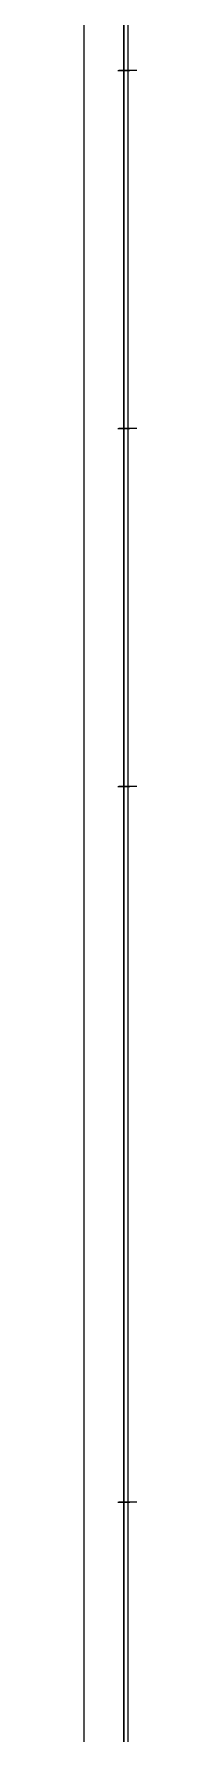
# Model space of a CAD drawing. Header units: millimetres. Extents: x 2905 to 24764, y 2030 to 17488.
# Drawn here: x 11521 to 11548, y 5562 to 6417 of the extents above; entities that cross this region are included whole.
import ezdxf

# ---------------------------------------------------------------- set-up
doc = ezdxf.new("R2010")
doc.units = ezdxf.units.MM

# ---------------------------------------------------------------- blocks, each defined once
blk = doc.blocks.new('9가로피스')
at = {"color": 1}
blk.add_line((-4.5, 0), (4.5, 0), dxfattribs=at)
blk = doc.blocks.new('_Dot스')
at = {"color": 1}
blk.add_line((3, 0), (-3, 0), dxfattribs=at)
blk = doc.blocks.new('6가로피스')
blk.add_blockref('_Dot스', (0, 0))

msp = doc.modelspace()

# ---------------------------------------------------------------- linework, layer by layer
for p, q in [((11521.19, 5265.57), (11521.19, 8071.57)), ((11521.19, 5265.57), (11521.19, 8071.57)), ((11541.19, 5265.57), (11541.19, 8071.57)), ((11541.19, 5265.57), (11541.19, 8071.57))]:
    msp.add_line(p, q)
at = {"color": 7}
for p, q in [((11541.19, 8071.57), (11541.19, 5265.57)), ((11543.19, 8071.57), (11543.19, 5265.57))]:
    msp.add_line(p, q, dxfattribs=at)

# ---------------------------------------------------------------- block references
at = {"xscale": -1}
for name, p in [('6가로피스', (11541.19, 6398.57)), ('9가로피스', (11543.19, 6398.57)), ('6가로피스', (11541.19, 6218.57)), ('9가로피스', (11543.19, 6218.57)), ('6가로피스', (11541.19, 6038.57)), ('9가로피스', (11543.19, 6038.57)), ('6가로피스', (11541.19, 5678.57)), ('9가로피스', (11543.19, 5678.57))]:
    msp.add_blockref(name, p, dxfattribs=at)

doc.saveas('drawing.dxf')
